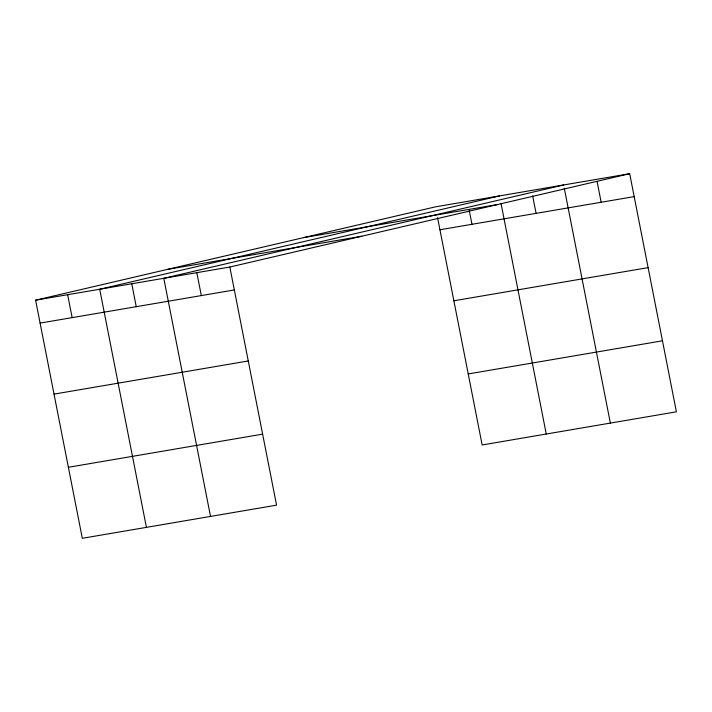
<?xml version="1.0" encoding="UTF-8"?>
<svg xmlns="http://www.w3.org/2000/svg" width="712" height="712" viewBox="0 0 712 712"><rect width="100%" height="100%" fill="white"/><g stroke="black" fill="none" stroke-linecap="round" stroke-linejoin="round"><path stroke-width="1.07" d="M629.684 173.701L229.843 267.036L276.559 505.155L82.316 538.299L35.6 300.179L435.441 206.845L629.684 173.701L676.4 411.821L482.158 444.964L437.586 217.756M499.539 195.907L99.698 289.241L146.414 527.361M563.637 184.969L163.796 278.303L210.521 516.423M303.49 237.648L497.733 204.495M167.551 269.376L361.785 236.233M439.936 229.762L634.178 196.619M35.6 300.179L229.843 267.036M40.094 323.097L234.337 289.953M453.873 300.784L648.116 267.632M54.032 394.119L248.274 360.966M468.229 373.951L662.471 340.808M68.388 467.286L262.63 434.142M597.092 181.516L601.159 202.252M564.287 188.244L610.362 423.088M532.665 195.898L536.091 213.36M501.043 203.543L546.255 434.026M469.208 210.111L471.985 224.298M196.823 272.669L201.318 295.587M131.747 283.768L136.25 306.694M67.649 294.715L72.143 317.632"/></g></svg>
